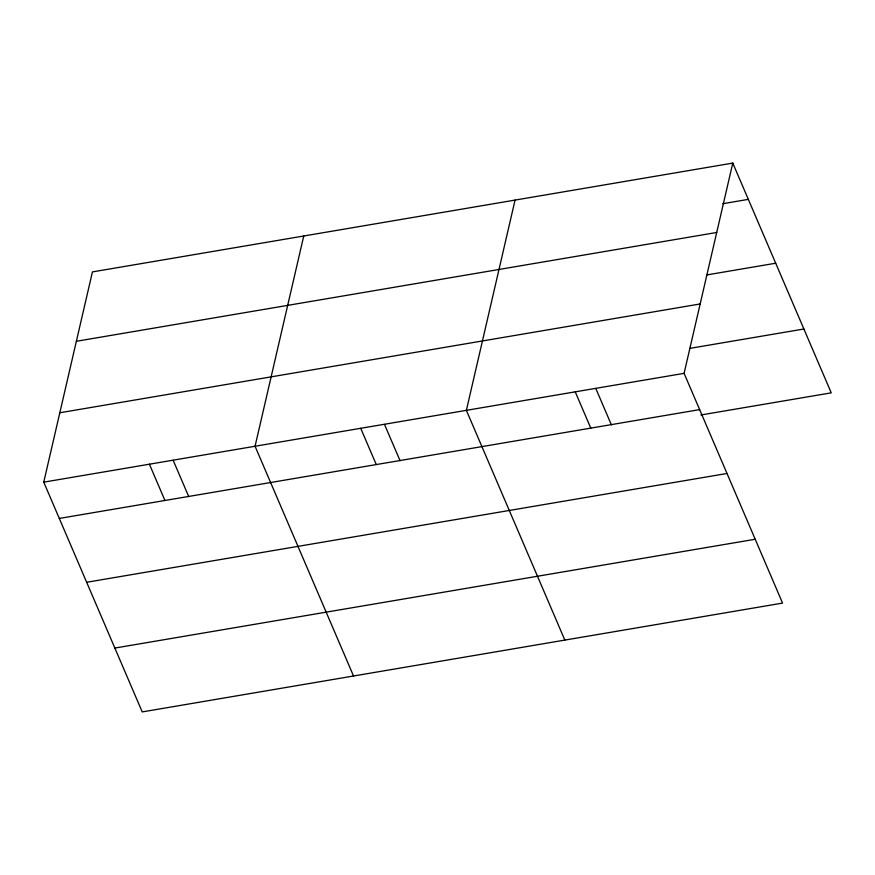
<?xml version="1.0" encoding="UTF-8"?>
<svg xmlns="http://www.w3.org/2000/svg" width="875" height="875" viewBox="0 0 875 875"><rect width="100%" height="100%" fill="white"/><g stroke="black" fill="none" stroke-linecap="round" stroke-linejoin="round"><path stroke-width="1.31" d="M732.78 163.089L684.097 373.341L782.567 603.094L142.22 711.911L43.75 482.158L92.433 271.906L732.78 163.089L831.25 392.842L700.886 414.991M303.745 235.998L255.062 446.25L353.533 676.003M515.058 200.091L466.375 410.342L564.845 640.095M722.794 203.711L748.333 199.369M76.366 341.283L716.712 232.477M707.153 274.87L775.688 263.222M59.817 412.77L700.164 303.964M689.653 348.414L803.884 329M43.75 482.158L684.097 373.341M59.303 518.438L699.65 409.62M86.669 582.28L727.005 473.473M114.855 648.069L755.202 539.252M595.831 388.533L611.384 424.834M575.236 391.836L590.789 428.127M384.508 424.441L400.072 460.742M360.719 428.291L376.272 464.581M173.195 460.348L188.759 496.65M149.406 464.198L164.959 500.489"/></g></svg>
